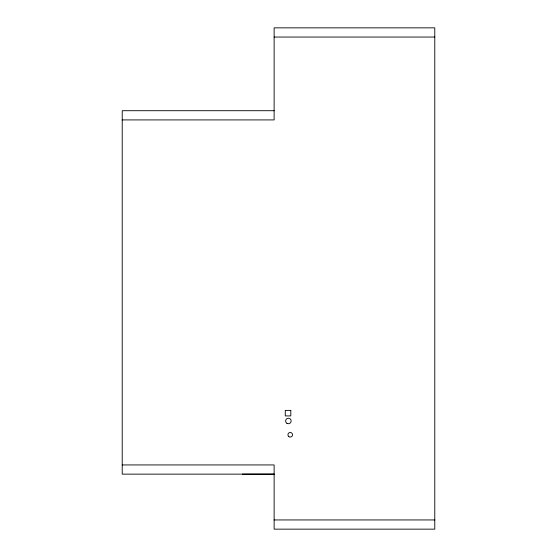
<?xml version="1.0" encoding="UTF-8"?>
<svg xmlns="http://www.w3.org/2000/svg" width="557" height="557" viewBox="0 0 557 557"><rect width="100%" height="100%" fill="white"/><g stroke="black" fill="none" stroke-linecap="round" stroke-linejoin="round"><path stroke-width="0.84" d="M274.128 37.054L434.78 37.054M274.128 110.711L122.22 110.711L122.22 474.139L274.128 474.139L242.365 474.139M122.22 119.915L274.128 119.915L274.128 27.85L434.78 27.85L434.78 529.15L274.128 529.15L274.128 464.935L122.22 464.935M274.128 519.946L434.78 519.946M290.803 410.384L285.281 410.384L285.281 415.912L290.803 415.912L290.803 410.384M288.77 436.556A2.305 2.305 0 0 0 292.509 435.17A2.305 2.305 0 0 0 289.438 432.622A2.305 2.305 0 0 0 288.77 436.556M286.952 423.327A2.764 2.764 0 0 0 291.158 421.043A2.764 2.764 0 0 0 287.085 418.544A2.764 2.764 0 0 0 286.952 423.327"/></g></svg>
